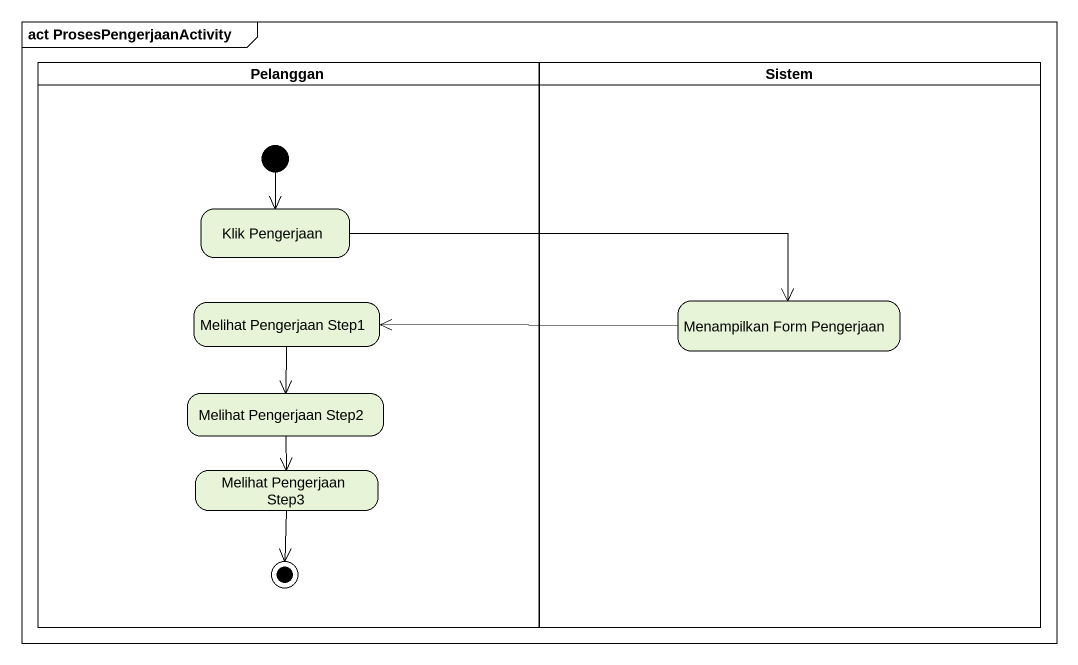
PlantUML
@startuml
mainframe act ProsesPengerjaanActivity
hide empty description
state Pelanggan <<partition>> {
  state "Klik Pengerjaan" as Klik_Pengerjaan
  state "Melihat Pengerjaan Step1" as Melihat_Pengerjaan_Step1
  state "Melihat Pengerjaan Step2" as Melihat_Pengerjaan_Step2
  state "Melihat Pengerjaan Step3" as Melihat_Pengerjaan_Step3
  [*] --> Klik_Pengerjaan
  Melihat_Pengerjaan_Step3 --> [*]
}
state Sistem <<partition>> {
  state "Menampilkan Form Pengerjaan" as Menampilkan_Form_Pengerjaan
}
Klik_Pengerjaan -right-> Menampilkan_Form_Pengerjaan
Melihat_Pengerjaan_Step1 --> Melihat_Pengerjaan_Step2
Menampilkan_Form_Pengerjaan -left-> Melihat_Pengerjaan_Step1
Melihat_Pengerjaan_Step2 --> Melihat_Pengerjaan_Step3
@enduml
